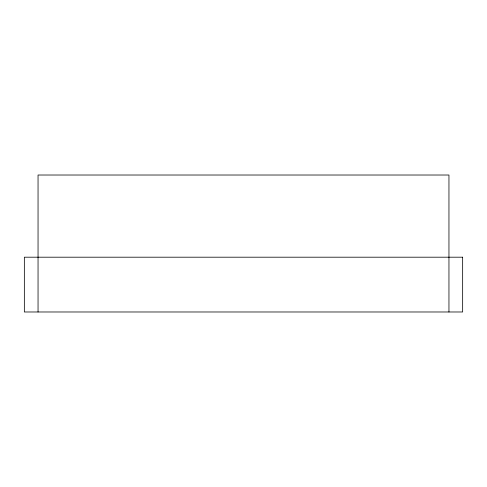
<?xml version="1.0" encoding="UTF-8"?>
<svg xmlns="http://www.w3.org/2000/svg" width="487" height="487" viewBox="0 0 487 487"><rect width="100%" height="100%" fill="white"/><g stroke="black" fill="none" stroke-linecap="round" stroke-linejoin="round"><path stroke-width="0.73" d="M448.953 311.984L448.953 175.016L38.047 175.016L38.047 311.984M462.65 257.197L24.35 257.197L24.35 311.984L462.65 311.984L462.65 257.197"/></g></svg>
